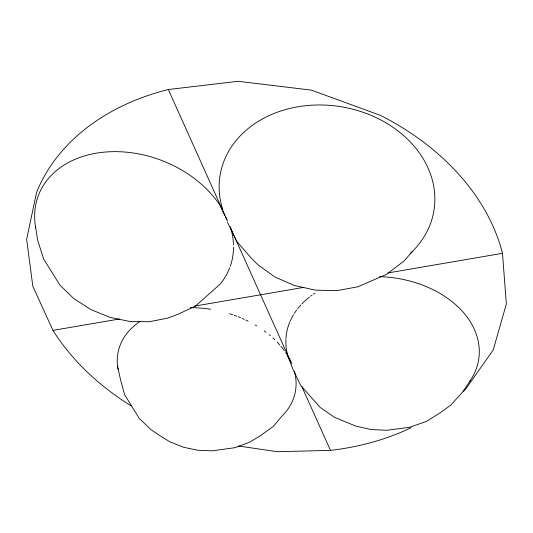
<?xml version="1.0" encoding="UTF-8"?>
<svg xmlns="http://www.w3.org/2000/svg" width="533" height="533" viewBox="0 0 533 533"><rect width="100%" height="100%" fill="white"/><g stroke="black" fill="none" stroke-linecap="round" stroke-linejoin="round"><path stroke-width="0.8" d="M470.652 380.069L462.837 391.782L450.771 405.14L440.564 412.535L426.287 421.503L409.151 427.393L386.891 430.271L371.148 429.545L355.844 426.1L334.657 417.432L320.113 407.385L300.739 385.479L293.163 369.795L288.087 356.637A97.013 69.623 6.2 0 1 285.881 339.521M412.549 251.27L404.174 260.904L386.472 274.382L357.856 286.794L337.109 290.618L315.536 290.172L294.383 285.521L274.855 276.94L258.105 264.888L251.676 258.585L236.879 241.556L227.404 222.148M463.07 391.655A242.795 182.179 12.6 0 0 465.909 388.777L493.212 349.961L506.35 303.943L502.479 253.308A242.795 182.179 12.6 0 0 380.469 115.388L311.405 90.13L238.144 81.289L168.328 89.524A242.795 182.179 12.6 0 0 36.61 192.273L26.65 239.317L32.826 286.308L52.974 330.387L119.419 318.994M194.678 306.089L303.85 287.367M387.991 272.943L502.479 253.308M411.043 427.752A242.795 182.179 12.6 0 1 330.493 450.372L277.06 451.711L238.378 445.981M225.399 216.458L226.865 219.443M288.087 356.637L289.812 360.208M168.328 89.524L225.033 215.712L219.829 205.078A102.263 76.272 20.5 0 0 101.023 152.485A102.263 76.272 20.5 0 0 35.724 227.891M225.372 216.465L227.404 220.982M230.109 227.005L289.839 359.908M301.705 386.312L330.493 450.372M117.447 365.312L120.438 379.389L124.569 394.6L139.313 418.518L151.079 429.725L157.881 434.375L169.78 441.797L183.379 447.207L197.83 450.285L212.254 450.851L235.193 447.647L249.87 442.07L260.004 435.974L273.382 426.3L282.077 415.993A90.823 62.601 13.9 0 0 294.456 371.274M35.458 226.318L37.643 240.143L43.599 258.945L59.849 285.028L73.781 298.573L90.77 309.52L109.778 317.282L129.666 321.439L149.287 321.752L167.489 318.168L177.602 314.443L195.578 306.022L220.222 284.042A102.263 76.272 20.5 0 0 229.723 267.773M131.251 405.913A242.795 182.179 12.6 0 1 52.974 330.387M379.329 276.64A97.013 69.623 6.2 0 1 469.773 381.375M285.921 338.708A97.013 69.623 6.2 0 1 289.879 321.805M290.212 321.033A97.013 69.623 6.2 0 1 293.496 314.73M294.356 313.351A97.013 69.623 6.2 0 1 296.701 309.979M297.707 308.66A97.013 69.623 6.2 0 1 300.978 304.843M302.058 303.703A97.013 69.623 6.2 0 1 309.32 297.174M310.652 296.155A97.013 69.623 6.2 0 1 312.018 295.155M313.411 294.176A97.013 69.623 6.2 0 1 314.836 293.223M117.986 369.262A90.823 62.601 13.9 0 1 139.879 321.532M190.234 307.701A90.823 62.601 13.9 0 1 210.608 309.26M229.603 313.73A90.823 62.601 13.9 0 1 232.761 314.77M234.34 315.323A90.823 62.601 13.9 0 1 236.685 316.189M238.244 316.789A90.823 62.601 13.9 0 1 240.563 317.735M242.095 318.388A90.823 62.601 13.9 0 1 244.367 319.394M245.866 320.093A90.823 62.601 13.9 0 1 248.078 321.166M255.247 325.043A90.823 62.601 13.9 0 1 256.666 325.89M264.161 330.853A90.823 62.601 13.9 0 1 266.094 332.292M269.192 334.737A90.823 62.601 13.9 0 1 270.384 335.73M272.823 337.869A90.823 62.601 13.9 0 1 274.682 339.608M277.067 341.986A90.823 62.601 13.9 0 1 279.878 345.031M280.944 346.277A90.823 62.601 13.9 0 1 284.395 350.674M285.728 352.573A90.823 62.601 13.9 0 1 291.831 363.659M230.416 226.985A102.263 76.272 20.5 0 1 233.487 244.933M233.514 247.305A102.263 76.272 20.5 0 1 230.276 266.273M222.807 209.689A108.366 87.345 9.4 0 1 349.948 108.505A108.366 87.345 9.4 0 1 410.21 253.528"/></g></svg>
